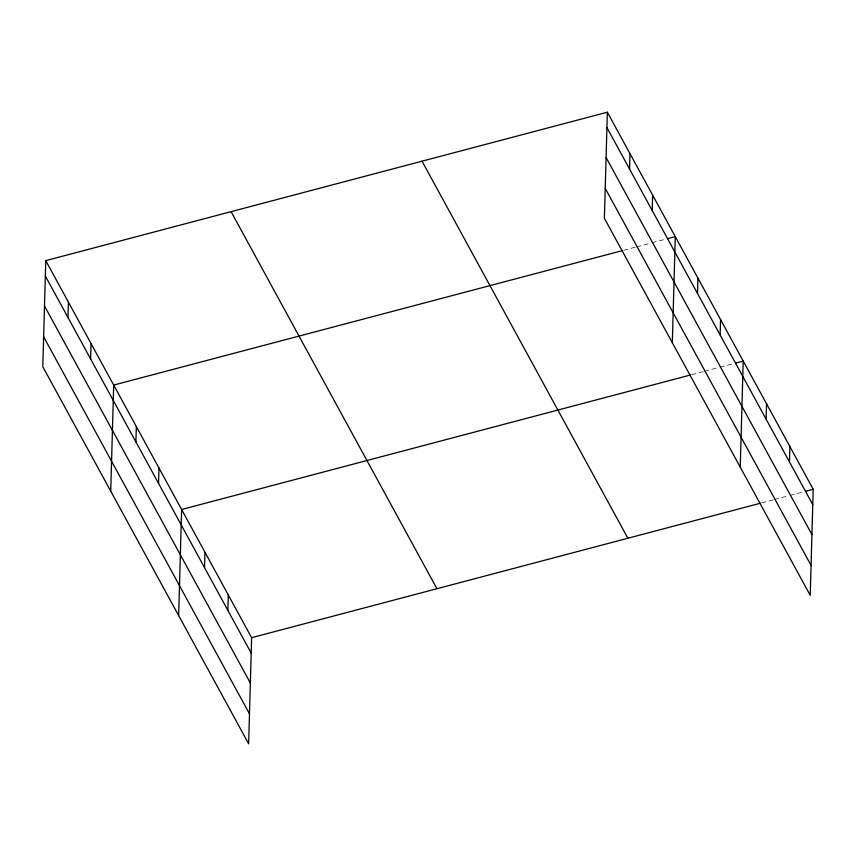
<?xml version="1.0" encoding="UTF-8"?>
<svg xmlns="http://www.w3.org/2000/svg" width="856" height="856" viewBox="0 0 856 856"><rect width="100%" height="100%" fill="white"/><g stroke="black" fill="none" stroke-linecap="round" stroke-linejoin="round"><path stroke-width="0.64" stroke-dasharray="4.28 3.21" d="M623.799 250.241L635.387 247.181M636.671 246.838L650.827 243.093M652.112 242.751L664.984 239.348M691.734 374.671L703.311 371.611M704.606 371.269L718.762 367.524M720.046 367.181L732.918 363.779M761.722 502.868L773.3 499.808M774.594 499.465L788.75 495.731M790.035 495.389L804.191 491.644"/><path stroke-width="1.28" d="M45.764 260.641L42.8 366.732L248.647 743.8L251.611 637.699L45.764 260.641L607.353 112.2L813.2 489.268L810.236 595.359L604.39 218.301L607.353 112.2M67.977 317.49L68.405 302.115M90.618 358.964L91.046 343.588M110.734 491.162L113.698 385.072L622.515 250.583M135.911 441.921L136.339 426.545M158.553 483.394L158.981 468.018M178.658 615.592L181.622 509.502L690.45 375.014M204.52 567.614L204.948 552.238M227.857 610.339L228.285 594.963M629.567 169.049L629.995 153.673M652.208 210.533L652.636 195.157M672.324 342.732L675.277 236.631L667.562 238.674M697.501 293.48L697.929 278.104M720.142 334.964L720.57 319.588M740.247 467.162L743.211 361.061L735.486 363.105M766.109 419.173L766.537 403.797M789.446 461.908L789.874 446.532M251.611 637.699L760.438 503.21M805.475 491.301L813.2 489.268M606.925 127.576L812.772 504.644M606.091 157.515L811.937 534.583M605.224 188.363L811.071 565.42M422.029 161.185L627.876 538.253M231.088 211.657L436.935 588.714M45.336 276.017L251.183 653.075M44.501 305.956L250.348 683.013M43.635 336.793L249.481 713.861"/></g></svg>
